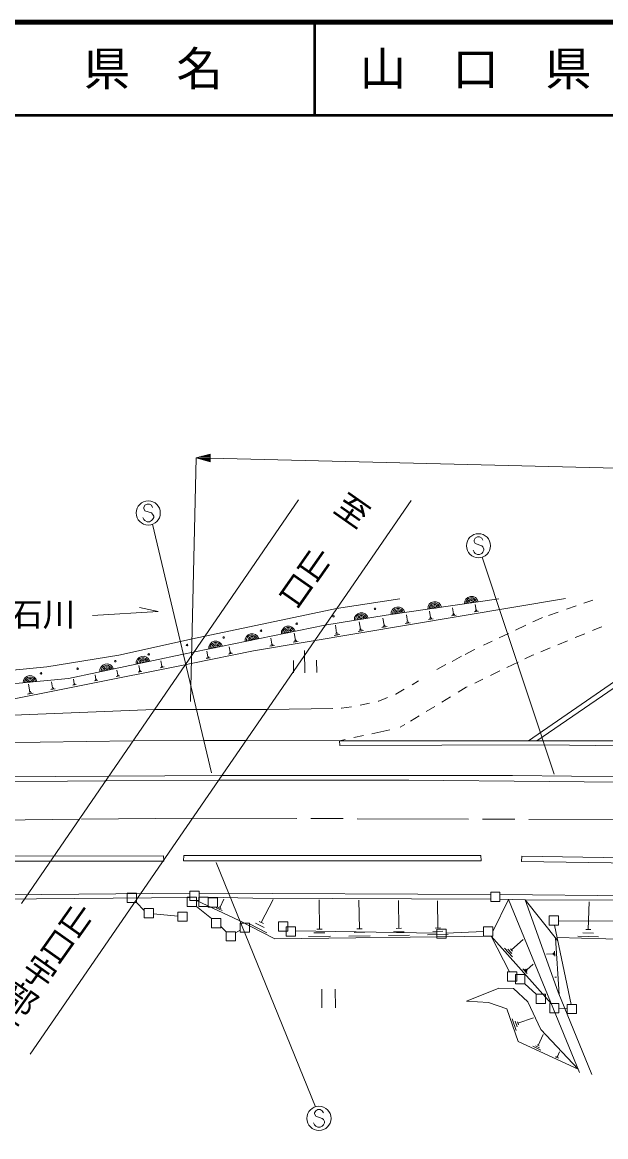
# Model space of a CAD drawing. Units: millimetres, scale not verified. Extents: x 40000 to 680000, y 20000 to 380000.
# Drawn here: x 301504 to 364404, y 259823 to 380000 of the extents above; entities that cross this region are included whole.
import ezdxf
from ezdxf.enums import TextEntityAlignment as Align

# ---------------------------------------------------------------- set-up
doc = ezdxf.new("R2010")
doc.units = ezdxf.units.MM
doc.header["$LTSCALE"] = 1000
doc.linetypes.add('CHAIN', pattern=[18.5, 12, -1.5, 3.5, -1.5])
for name, color, linetype, lineweight in [('M-BGD', 7, 'Continuous', 13), ('M-BMK', 2, 'CHAIN', 13), ('M-BMK-ROW', 30, 'Continuous', 13), ('M-STR-HTXT', 7, 'Continuous', 13), ('M-STR-STRC', 7, 'Continuous', 13), ('M-TTL', 2, 'Continuous', 140), ('M-TTL-LINE', 7, 'Continuous', 50)]:
    doc.layers.add(name, color=color, linetype=linetype, lineweight=lineweight)
doc.layers.add('M-TTL-TXT', color=7, linetype='Continuous')
doc.styles.add('@ＭＳ ゴシック', font='')
doc.styles.add('ＭＳ ゴシック', font='')
doc.styles.get('@ＭＳ ゴシック').set_extended_font_data('@MS Gothic')
doc.styles.get('ＭＳ ゴシック').set_extended_font_data('MS Gothic')

msp = doc.modelspace()

# ---------------------------------------------------------------- linework, layer by layer
at = {"layer": 'M-BGD'}
for p, q in [((301425, 284965), (331296, 328511)), ((302346, 268713), (343416, 328440)), ((362053, 317351), (363009, 317681)), ((343030, 315391), (342909, 316118)), ((345524, 315800), (345408, 316493)), ((348268, 316081), (347773, 315998)), ((347993, 316204), (347883, 316864)), ((348131, 316143), (347883, 316101)), ((348055, 316215), (347931, 316194)), ((350698, 316488), (350228, 316409)), ((350437, 316605), (350332, 317231)), ((350568, 316546), (350333, 316507)), ((350496, 316615), (350378, 316595)), ((358254, 316036), (359265, 316386)), ((360189, 316705), (361218, 317062)), ((335394, 314139), (335255, 314970)), ((337965, 314560), (337832, 315357)), ((340511, 314978), (340383, 315740)), ((340670, 314906), (340384, 314859)), ((340582, 314990), (340439, 314966)), ((343334, 315255), (342788, 315163)), ((343182, 315323), (342909, 315277)), ((343099, 315402), (342962, 315379)), ((345813, 315670), (345293, 315583)), ((345669, 315735), (345409, 315691)), ((345589, 315811), (345459, 315789)), ((354682, 314452), (355804, 314982)), ((330946, 313371), (330821, 314115)), ((335741, 313983), (335117, 313879)), ((335567, 314061), (335256, 314009)), ((335472, 314152), (335316, 314126)), ((338297, 314411), (337700, 314311)), ((338131, 314486), (337833, 314436)), ((338040, 314573), (337891, 314548)), ((340828, 314835), (340257, 314739)), ((352912, 313616), (353926, 314095)), ((361125, 313644), (362146, 314063)), ((323918, 312070), (323797, 312666)), ((328697, 312804), (328197, 312720)), ((328419, 312929), (328307, 313596)), ((328558, 312866), (328308, 312824)), ((328482, 312939), (328357, 312918)), ((331256, 313232), (330698, 313139)), ((331101, 313302), (330822, 313255)), ((331015, 313383), (330876, 313360)), ((351230, 312822), (352155, 313259)), ((357402, 312115), (358424, 312535)), ((359259, 312878), (360285, 313299)), ((321762, 311478), (321320, 311388)), ((321511, 311580), (321392, 312170)), ((321637, 311529), (321416, 311484)), ((321567, 311591), (321456, 311569)), ((324171, 311967), (323724, 311876)), ((324044, 312018), (323821, 311973)), ((323973, 312082), (323862, 312059)), ((331947, 312252), (331970, 309853)), ((347840, 311085), (348865, 311628)), ((311802, 309616), (311697, 310139)), ((314169, 310093), (314060, 310635)), ((314219, 310104), (314118, 310083)), ((316788, 310476), (316367, 310391)), ((316550, 310574), (316438, 311135)), ((316669, 310525), (316459, 310483)), ((316602, 310584), (316497, 310563)), ((330759, 311169), (330742, 309853)), ((333223, 311222), (333258, 309876)), ((346203, 310218), (347167, 310728)), ((353759, 310419), (354949, 310995)), ((304778, 308241), (304652, 308872)), ((307111, 308669), (307014, 309155)), ((309663, 309053), (309285, 308977)), ((309449, 309141), (309349, 309645)), ((309556, 309097), (309367, 309059)), ((309497, 309151), (309402, 309132)), ((312024, 309524), (311632, 309446)), ((311913, 309570), (311717, 309531)), ((311851, 309626), (311753, 309606)), ((314399, 309998), (313992, 309917)), ((314284, 310046), (314081, 310005)), ((344218, 308976), (343520, 308570)), ((350288, 308742), (351141, 309154)), ((351993, 309566), (353003, 310054)), ((302686, 307660), (302065, 307536)), ((302334, 307805), (302169, 308632)), ((302510, 307732), (302200, 307670)), ((302412, 307820), (302257, 307789)), ((305046, 308131), (304573, 308037)), ((304912, 308186), (304676, 308139)), ((304838, 308253), (304719, 308230)), ((307317, 308584), (306953, 308512)), ((307214, 308627), (307032, 308591)), ((307156, 308678), (307065, 308660)), ((338950, 306577), (337923, 306344)), ((346728, 306695), (347664, 307264)), ((345035, 305669), (345966, 306233)), ((343343, 304643), (344277, 305209)), ((337257, 302859), (338280, 303076)), ((339175, 303267), (341147, 303686)), ((335710, 302530), (336328, 302661)), ((352005, 285938), (320571, 286095)), ((353005, 286187), (352005, 286187)), ((352005, 286187), (352005, 285187)), ((353005, 285187), (353005, 286187)), ((283566, 285278), (319585, 285630)), ((320290, 285284), (324895, 283123)), ((322820, 284581), (323229, 285451)), ((327260, 282921), (328542, 285416)), ((333538, 282210), (333495, 285359)), ((337845, 282251), (337803, 285327)), ((342099, 282291), (342058, 285296)), ((346300, 282331), (346260, 285266)), ((352005, 285187), (353005, 285187)), ((353005, 285951), (369410, 285780)), ((353005, 285424), (355714, 285385)), ((359242, 280953), (355714, 285385)), ((362528, 282164), (362618, 285153)), ((323044, 284211), (322392, 284517)), ((322932, 284396), (322606, 284549)), ((322902, 284543), (322739, 284620)), ((327876, 281816), (326004, 282778)), ((327568, 282369), (326632, 282849)), ((327494, 282801), (327026, 283041)), ((334729, 281439), (332368, 281407)), ((334134, 281825), (332953, 281808)), ((333833, 282214), (333243, 282206)), ((339009, 281498), (336702, 281466)), ((338427, 281874), (337274, 281859)), ((338134, 282255), (337557, 282247)), ((343236, 281556), (340982, 281525)), ((342667, 281924), (341541, 281908)), ((342381, 282295), (341817, 282288)), ((347410, 281613), (345209, 281583)), ((346855, 281972), (345755, 281957)), ((346575, 282335), (346025, 282328)), ((352068, 281465), (358519, 274198)), ((359374, 275162), (359003, 281252)), ((359165, 281318), (370289, 280982)), ((363626, 281383), (361385, 281451)), ((363077, 281774), (361956, 281807)), ((362808, 282156), (362248, 282173)), ((354339, 279210), (353500, 280155)), ((354287, 279586), (353867, 280059)), ((354339, 279844), (354130, 280081)), ((354235, 279963), (355494, 281082)), ((358729, 279543), (358017, 279499)), ((358724, 279609), (358733, 279476)), ((358809, 279681), (358826, 279415)), ((358890, 279820), (358923, 279287)), ((355942, 277407), (355479, 277927)), ((355913, 277614), (355682, 277874)), ((355942, 277756), (355826, 277886)), ((355884, 277821), (356578, 278438)), ((359060, 277023), (358904, 277014)), ((359057, 277070), (359063, 276977)), ((333816, 273706), (333809, 275734)), ((335229, 275742), (335262, 273711)), ((354746, 271291), (354318, 272538)), ((354847, 271675), (354633, 272298)), ((355002, 271902), (354894, 272214)), ((354948, 272058), (356611, 272628)), ((357114, 269667), (357661, 270852)), ((357421, 269165), (356532, 269575)), ((357267, 269416), (356823, 269621)), ((357225, 269615), (357002, 269718)), ((359330, 268284), (358972, 268449)), ((359268, 268385), (359089, 268468)), ((359251, 268465), (359162, 268507)), ((359206, 268486), (359427, 268964))]:
    msp.add_line(p, q, dxfattribs=at)
for points in [[(73284, 289128), (77721, 289034), (207596, 304196), (231596, 306650), (236679, 306912), (253131, 308192), (269712, 307477), (273212, 307086), (284858, 305968), (297352, 306391), (319025, 310718), (319713, 310854), (326436, 312223), (360080, 317856)], [(236479, 309971), (249534, 311200), (262470, 311268), (271317, 310699), (281828, 309685), (291593, 309610), (295708, 309663), (304166, 310493), (311917, 311766), (319846, 313504), (335368, 316773), (342211, 317828)], [(352886, 317817), (340723, 316058), (334128, 315004), (318716, 311822), (306500, 309251), (295049, 308142), (280788, 308063), (266863, 309453), (249671, 310025), (236553, 308844)], [(356090, 302520), (371599, 313240), (378953, 317798)], [(356977, 302520), (372966, 313484), (379870, 317740)], [(309056, 316030), (316160, 316454), (314158, 316876)], [(356545, 315333), (357434, 315753), (357581, 315803)], [(362996, 314413), (363769, 314730), (364002, 314799)], [(349267, 311841), (350192, 312331), (350286, 312375)], [(355701, 311358), (356502, 311745), (356643, 311803)], [(342671, 308076), (341783, 307559), (341731, 307537)], [(348505, 307773), (349369, 308297), (349450, 308336)], [(340896, 307195), (339931, 306798), (339858, 306782)], [(334983, 306007), (327948, 305880), (315712, 305878), (298689, 305196), (292328, 305435), (286815, 305757)], [(336994, 306195), (335915, 306023), (335887, 306023)], [(342246, 303979), (342252, 303981), (342762, 304290)], [(293392, 302210), (313436, 302512), (321079, 302536), (325582, 302567), (335710, 302530), (375490, 302511)], [(335710, 302530), (335732, 302023), (357725, 302086), (377100, 301845)], [(284603, 298313), (284391, 298306), (283777, 298289), (238078, 296698), (238131, 296172), (283800, 297683), (284417, 297713), (294295, 298049), (310403, 298186), (322654, 298257), (343186, 298278), (373421, 298000)], [(373421, 298000), (373421, 298562), (354371, 298778), (322917, 298786), (310841, 298708), (293591, 298605), (284603, 298313)], [(211744, 282812), (236160, 284094), (252664, 284899), (283618, 285748), (319571, 286074)], [(321554, 285652), (326342, 285549), (352005, 285424)], [(352245, 281964), (353925, 285411), (361576, 266738)], [(362913, 266516), (359270, 275416), (355714, 285385), (369410, 285321)], [(324895, 283123), (328722, 281157), (352068, 281465)]]:
    msp.add_lwpolyline(points, dxfattribs=at)
for points in [[(298485, 290062), (316744, 290126), (316767, 289552), (298481, 289528)], [(318903, 290143), (350953, 290148), (350964, 289576), (318893, 289564)], [(355350, 290063), (379496, 289668), (379485, 289142), (355330, 289504)], [(349393, 274430), (352895, 275852), (354475, 275800), (356002, 274378), (357424, 271376), (361430, 267095), (354949, 270086), (353738, 273614), (351772, 274293)]]:
    msp.add_lwpolyline(points, close=True, dxfattribs=at)
for centre in [(339539, 316748), (331093, 315142), (335056, 315928), (323220, 313654), (327246, 314392), (319271, 312846), (315135, 311830), (307471, 310286), (311523, 311106), (303528, 309782)]:
    msp.add_circle(centre, 84.3, dxfattribs=at)
for centre, radius, start, end in [((345966, 316764), 752, 12.17633, 184.27659), ((345966, 316764), 601, 13.166, 183.28692), ((349925, 317336), 752, 12.17633, 184.27659), ((349925, 317336), 601, 13.166, 183.28692), ((349925, 317336), 451, 14.8189, 181.63402), ((349925, 317336), 301, 18.14274, 178.31018), ((349925, 317336), 150, 28.37274, 168.08018), ((349925, 317336), 100, 39.41508, 157.03784), ((338055, 315579), 752, 13.03487, 185.13513), ((338055, 315579), 601, 14.02454, 184.14546), ((342007, 316192), 752, 12.17633, 184.27659), ((342007, 316192), 601, 13.166, 183.28692), ((342007, 316192), 451, 14.8189, 181.63402), ((342007, 316192), 301, 18.14274, 178.31018), ((342007, 316192), 150, 28.37274, 168.08018), ((342007, 316192), 100, 39.41508, 157.03784), ((345966, 316764), 451, 14.8189, 181.63402), ((345966, 316764), 301, 18.14274, 178.31018), ((345966, 316764), 150, 28.37274, 168.08018), ((345966, 316764), 100, 39.41508, 157.03784), ((330190, 314138), 752, 15.61494, 187.71521), ((338055, 315579), 451, 15.67743, 182.49256), ((338055, 315579), 301, 19.00128, 179.16872), ((338055, 315579), 150, 29.23127, 168.93872), ((338055, 315579), 100, 40.27362, 157.89638), ((326273, 313329), 752, 15.61494, 187.71521), ((326273, 313329), 601, 16.60462, 186.72553), ((326273, 313329), 451, 18.25751, 185.07264), ((330190, 314138), 601, 16.60462, 186.72553), ((330190, 314138), 451, 18.25751, 185.07264), ((330190, 314138), 301, 21.58136, 181.74879), ((330190, 314138), 150, 31.81135, 171.5188), ((330190, 314138), 100, 42.8537, 160.47645), ((322356, 312520), 752, 15.61494, 187.71521), ((322356, 312520), 601, 16.60462, 186.72553), ((322356, 312520), 451, 18.25751, 185.07264), ((322356, 312520), 301, 21.58136, 181.74879), ((322356, 312520), 150, 31.81135, 171.5188), ((322356, 312520), 100, 42.8537, 160.47645), ((326273, 313329), 301, 21.58136, 181.74879), ((326273, 313329), 150, 31.81135, 171.5188), ((326273, 313329), 100, 42.8537, 160.47645), ((314524, 310887), 752, 15.83382, 187.93408), ((314524, 310887), 601, 16.82349, 186.94441), ((314524, 310887), 451, 18.47639, 185.29151), ((310610, 310063), 752, 15.83382, 187.93408), ((310610, 310063), 601, 16.82349, 186.94441), ((310610, 310063), 451, 18.47639, 185.29151), ((310610, 310063), 301, 21.80023, 181.96767), ((310610, 310063), 150, 32.03023, 171.73768), ((310610, 310063), 100, 43.07257, 160.69533), ((314524, 310887), 301, 21.80023, 181.96767), ((314524, 310887), 150, 32.03023, 171.73768), ((314524, 310887), 100, 43.07257, 160.69533), ((302335, 308796), 752, 9.48173, 181.582), ((302335, 308796), 601, 10.47141, 180.59232), ((302335, 308796), 451, 12.1243, 178.93943), ((302335, 308796), 301, 15.44815, 175.61558), ((302335, 308796), 150, 25.67814, 165.38559), ((302335, 308796), 100, 36.72049, 154.34324)]:
    msp.add_arc(centre, radius, start, end, dxfattribs=at)
at = {"layer": 'M-BMK'}
msp.add_lwpolyline([(368104, 293997), (319872, 294184), (307653, 294078), (289106, 293832), (268930, 293391)], dxfattribs=at)
at = {"layer": 'M-BMK-ROW'}
for p, q in [((313818, 286069), (312818, 286069)), ((312818, 286069), (312818, 285069)), ((313818, 285069), (313818, 286069)), ((320571, 286284), (319571, 286284)), ((319571, 286284), (319571, 285284)), ((320571, 285284), (320571, 286284)), ((312818, 285069), (313818, 285069)), ((313818, 285069), (314659, 284217)), ((320290, 285664), (319290, 285664)), ((319290, 285664), (319290, 284664)), ((319571, 285284), (320571, 285284)), ((320290, 284664), (320290, 285664)), ((321554, 285652), (320554, 285652)), ((320554, 285652), (320554, 284652)), ((322537, 285570), (321537, 285570)), ((321537, 285570), (321537, 284570)), ((321554, 284652), (321554, 285652)), ((322537, 284570), (322537, 285570)), ((315659, 284418), (314659, 284418)), ((314659, 284418), (314659, 283418)), ((315659, 283418), (315659, 284418)), ((315659, 283847), (318281, 283620)), ((319281, 284055), (318281, 284055)), ((318281, 284055), (318281, 283055)), ((319281, 283055), (319281, 284055)), ((319290, 284664), (320290, 284664)), ((321913, 283363), (320290, 284664)), ((320554, 284652), (321554, 284652)), ((321537, 284570), (322537, 284570)), ((359325, 283634), (358325, 283634)), ((358325, 283634), (358325, 282634)), ((359325, 282634), (359325, 283634)), ((314659, 283418), (315659, 283418)), ((318281, 283055), (319281, 283055)), ((322913, 283363), (321913, 283363)), ((321913, 283363), (321913, 282363)), ((322913, 282363), (322913, 283363)), ((322913, 282474), (323475, 281930)), ((325985, 282866), (324985, 282866)), ((324985, 282866), (324985, 281866)), ((325985, 281866), (325985, 282866)), ((330142, 282986), (329142, 282986)), ((329142, 282986), (329142, 281986)), ((330969, 282447), (329969, 282447)), ((329969, 282447), (329969, 281447)), ((330142, 281986), (330142, 282986)), ((330969, 281447), (330969, 282447)), ((352245, 282465), (351245, 282465)), ((351245, 282465), (351245, 281465)), ((352245, 281465), (352245, 282465)), ((358325, 282634), (359325, 282634)), ((360678, 274092), (358890, 282634)), ((359325, 283118), (370147, 283056)), ((321913, 282363), (322913, 282363)), ((324475, 281930), (323475, 281930)), ((323475, 281930), (323475, 280930)), ((324475, 281798), (324985, 282089)), ((324475, 280930), (324475, 281930)), ((324985, 281866), (325985, 281866)), ((329142, 281986), (330142, 281986)), ((329969, 281447), (330969, 281447)), ((330969, 282011), (346187, 281766)), ((347187, 282220), (346187, 282220)), ((346187, 282220), (346187, 281220)), ((346187, 281220), (347187, 281220)), ((347187, 281220), (347187, 282220)), ((347187, 281776), (351245, 281967)), ((351245, 281465), (352245, 281465)), ((354019, 277594), (352068, 281465)), ((323475, 280930), (324475, 280930)), ((354818, 277594), (353818, 277594)), ((353818, 277594), (353818, 276594)), ((353818, 276594), (354818, 276594)), ((355684, 277302), (354684, 277302)), ((354684, 277302), (354684, 276302)), ((354818, 276594), (354818, 277594)), ((355684, 276302), (355684, 277302)), ((354684, 276302), (355684, 276302)), ((356900, 275192), (355684, 276302)), ((357900, 275192), (356900, 275192)), ((356900, 275192), (356900, 274192)), ((356900, 274192), (357900, 274192)), ((357900, 274192), (357900, 275192)), ((359363, 274198), (358363, 274198)), ((358363, 274198), (358363, 273198)), ((359363, 273198), (359363, 274198)), ((361258, 274092), (360258, 274092)), ((360258, 274092), (360258, 273092)), ((361258, 273092), (361258, 274092)), ((358363, 273198), (359363, 273198)), ((359363, 273674), (360258, 273658)), ((360258, 273092), (361258, 273092))]:
    msp.add_line(p, q, dxfattribs=at)
at = {"layer": 'M-STR-HTXT'}
for p, q in [((320256, 333049), (319642, 306761)), ((320256, 333049), (321766, 333413)), ((320256, 333049), (321746, 332610)), ((320256, 333049), (321756, 333011)), ((321754, 332931), (320554, 332961)), ((321758, 333092), (320558, 333122)), ((320860, 333195), (321760, 333172)), ((321762, 333252), (321162, 333267)), ((321464, 333340), (321764, 333333)), ((321746, 332610), (321766, 333413)), ((321756, 333011), (453760, 329715)), ((320852, 332873), (321752, 332851)), ((321750, 332770), (321150, 332785)), ((321448, 332697), (321748, 332690))]:
    msp.add_line(p, q, dxfattribs=at)
at = {"layer": 'M-STR-STRC'}
for p, q in [((314731, 327912), (314613, 327676)), ((314613, 327676), (314613, 327558)), ((314613, 327558), (314731, 327321)), ((314968, 328031), (314731, 327912)), ((314731, 327321), (315441, 327085)), ((315204, 328031), (314968, 328031)), ((315441, 327912), (315204, 328031)), ((315559, 327676), (315441, 327912)), ((315441, 327085), (315559, 326967)), ((315559, 326967), (315677, 326731)), ((314613, 326376), (314495, 326612)), ((314731, 326258), (314613, 326376)), ((314968, 326140), (314731, 326258)), ((315204, 326140), (314968, 326140)), ((315441, 326258), (315204, 326140)), ((315559, 326376), (315441, 326258)), ((315529, 325863), (321909, 299059)), ((315677, 326612), (315559, 326376)), ((315677, 326731), (315677, 326612)), ((350571, 324499), (350334, 324381)), ((350807, 324499), (350571, 324499)), ((351043, 324381), (350807, 324499)), ((350334, 324381), (350216, 324144)), ((350216, 324144), (350216, 324026)), ((350216, 324026), (350334, 323790)), ((350334, 323790), (351043, 323553)), ((351161, 324144), (351043, 324381)), ((351043, 323553), (351161, 323435)), ((351161, 323435), (351280, 323199)), ((350216, 322844), (350098, 323081)), ((350334, 322726), (350216, 322844)), ((350571, 322608), (350334, 322726)), ((350807, 322608), (350571, 322608)), ((351043, 322726), (350807, 322608)), ((351161, 322844), (351043, 322726)), ((351087, 322316), (358865, 298905)), ((351280, 323081), (351161, 322844)), ((351280, 323199), (351280, 323081)), ((333131, 263052), (322407, 289389)), ((333136, 262630), (333017, 262393)), ((333017, 262393), (333017, 262275)), ((333017, 262275), (333136, 262039)), ((333372, 262748), (333136, 262630)), ((333136, 262039), (333845, 261802)), ((333608, 262748), (333372, 262748)), ((333845, 262630), (333608, 262748)), ((333963, 262393), (333845, 262630)), ((333017, 261093), (332899, 261330)), ((333136, 260975), (333017, 261093)), ((333372, 260857), (333136, 260975)), ((333608, 260857), (333372, 260857)), ((333845, 260975), (333608, 260857)), ((333845, 261802), (333963, 261684)), ((333963, 261093), (333845, 260975)), ((333963, 261684), (334081, 261448)), ((334081, 261330), (333963, 261093)), ((334081, 261448), (334081, 261330))]:
    msp.add_line(p, q, dxfattribs=at)
for centre in [(315086, 327085), (350689, 323553), (333490, 261802)]:
    msp.add_circle(centre, 1300, dxfattribs=at)
at = {"layer": 'M-TTL'}
msp.add_line((680000, 380000), (40000, 380000), dxfattribs=at)
at = {"layer": 'M-TTL-LINE'}
for p, q in [((333000, 380000), (333000, 370000)), ((40000, 370000), (680000, 370000))]:
    msp.add_line(p, q, dxfattribs=at)

# ---------------------------------------------------------------- texts
at = {"layer": 'M-BGD', "style": '@ＭＳ ゴシック'}
for s, rotation, p in [('至\u3000山口', 234.976, (332382, 324289)), ('山口宇部有料道路\u3000至\u3000宇部', 234.728, (293535, 267330))]:
    msp.add_text(s, height=2566, rotation=rotation, dxfattribs=at).set_placement(p, align=Align.BOTTOM_CENTER)
at = {"layer": 'M-BGD', "style": 'ＭＳ ゴシック'}
msp.add_text('土路石川', height=2566, dxfattribs=at).set_placement((300199, 314114), align=Align.BOTTOM_CENTER)
at = {"layer": 'M-TTL-TXT', "style": 'ＭＳ ゴシック'}
for s, p in [('県\u3000名', (315625, 375000)), ('山\u3000口\u3000県', (350375, 375000))]:
    msp.add_text(s, height=3666, dxfattribs=at).set_placement(p, align=Align.MIDDLE_CENTER)

doc.saveas('drawing.dxf')
